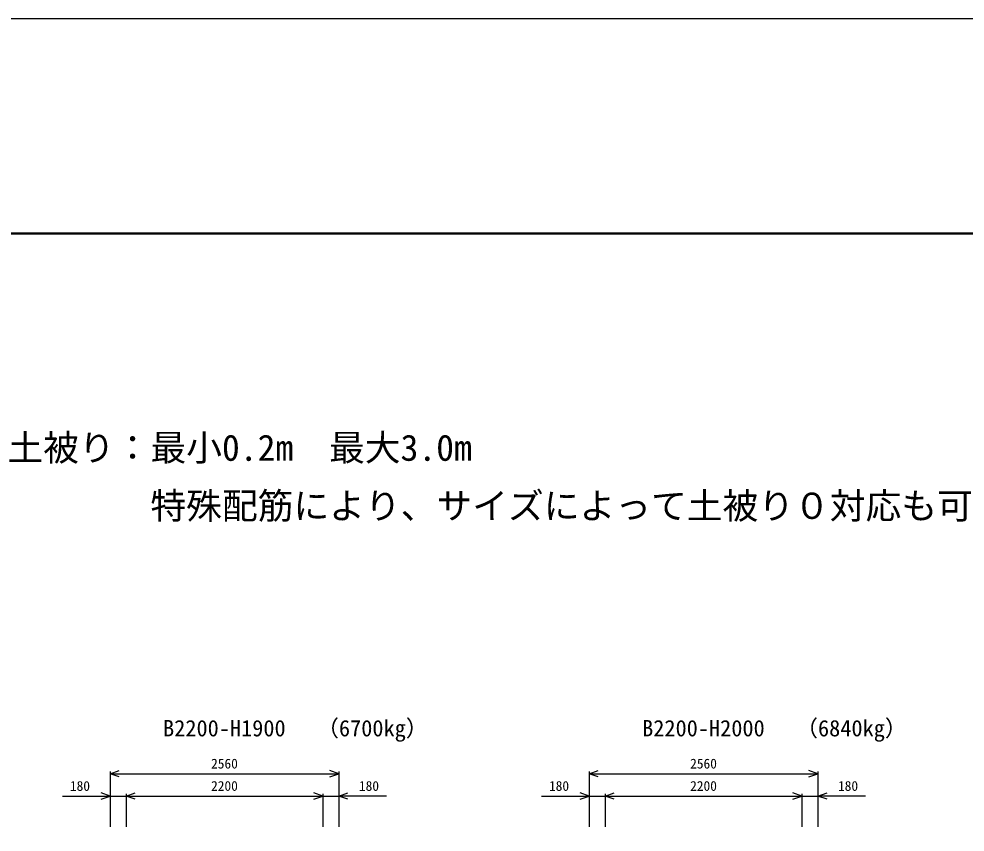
# Model space of a CAD drawing. Units: millimetres, scale not verified. Extents: x -100800 to 100800, y -35640 to 35640.
# Drawn here: x 65059 to 75645, y 26539 to 35640 of the extents above; entities that cross this region are included whole.
import ezdxf
from ezdxf.enums import TextEntityAlignment as Align

# ---------------------------------------------------------------- set-up
doc = ezdxf.new("R2010")
doc.units = ezdxf.units.MM
doc.header["$LTSCALE"] = 120
for name, color, linetype, lineweight in [('0-0_DIM', 7, 'Continuous', 25), ('0-1_Defpoints', 5, 'Continuous', 25), ('0-7_TXT', 7, 'Continuous', 25), ('0-8_WAKU', 3, 'Continuous', 25)]:
    doc.layers.add(name, color=color, linetype=linetype, lineweight=lineweight)
doc.styles.add('ＭＳ ゴシック', font='')
doc.styles.get('ＭＳ ゴシック').set_extended_font_data('MS Gothic')

msp = doc.modelspace()

# ---------------------------------------------------------------- linework, layer by layer
at = {"layer": '0-0_DIM'}
for p, q in [((66079.1, 27216.6), (66079.1, 26598)), ((68639.1, 27216.6), (68639.1, 26598)), ((71439.1, 27216.6), (71439.1, 26598)), ((73999.1, 27216.6), (73999.1, 26598)), ((66079.1, 27192.6), (68639.1, 27192.6)), ((71439.1, 27192.6), (73999.1, 27192.6)), ((65546.4, 26942.6), (66079.1, 26942.6)), ((66259.1, 26966.6), (66259.1, 26598)), ((68459.1, 26966.6), (68459.1, 26598)), ((69171.8, 26942.6), (68639.1, 26942.6)), ((70906.4, 26942.6), (71439.1, 26942.6)), ((71619.1, 26966.6), (71619.1, 26598)), ((73819.1, 26966.6), (73819.1, 26598)), ((74531.8, 26942.6), (73999.1, 26942.6))]:
    msp.add_line(p, q, dxfattribs=at)
for points in [[(66180.6, 27155.7), (66079.1, 27192.6), (66180.6, 27229.6)], [(68537.6, 27155.7), (68639.1, 27192.6), (68537.6, 27229.6)], [(71540.6, 27155.7), (71439.1, 27192.6), (71540.6, 27229.6)], [(73897.6, 27155.7), (73999.1, 27192.6), (73897.6, 27229.6)], [(65977.6, 26905.7), (66079.1, 26942.6), (65977.6, 26979.6)], [(66079.1, 26942.6), (66259.1, 26942.6), (68459.1, 26942.6), (68639.1, 26942.6)], [(66360.6, 26905.7), (66259.1, 26942.6), (66360.6, 26979.6)], [(68357.6, 26905.7), (68459.1, 26942.6), (68357.6, 26979.6)], [(68740.6, 26905.7), (68639.1, 26942.6), (68740.6, 26979.6)], [(71337.6, 26905.7), (71439.1, 26942.6), (71337.6, 26979.6)], [(71439.1, 26942.6), (71619.1, 26942.6), (73819.1, 26942.6), (73999.1, 26942.6)], [(71720.6, 26905.7), (71619.1, 26942.6), (71720.6, 26979.6)], [(73717.6, 26905.7), (73819.1, 26942.6), (73717.6, 26979.6)], [(74100.6, 26905.7), (73999.1, 26942.6), (74100.6, 26979.6)]]:
    msp.add_lwpolyline(points, dxfattribs=at)
at = {"layer": '0-1_Defpoints'}
msp.add_lwpolyline([(0, -35640), (100800, -35640), (100800, 35640), (0, 35640)], close=True, dxfattribs=at)
at = {"layer": '0-8_WAKU', "lineweight": 50}
msp.add_lwpolyline([(2400, -33240), (98400, -33240), (98400, 33240), (2400, 33240)], close=True, dxfattribs=at)

# ---------------------------------------------------------------- texts
at = {"layer": '0-0_DIM', "style": 'ＭＳ ゴシック'}
for s, p in [('2560', (67209.1, 27217.6)), ('2560', (72569.1, 27217.6)), ('180', (65629.8, 26967.6)), ('2200', (67209.1, 26967.6)), ('180', (68863.4, 26967.6)), ('180', (70989.8, 26967.6)), ('2200', (72569.1, 26967.6)), ('180', (74223.4, 26967.6))]:
    msp.add_text(s, height=110, dxfattribs=at).set_placement(p, align=Align.BOTTOM_LEFT)
at = {"layer": '0-7_TXT', "style": 'ＭＳ ゴシック'}
for s, height, p in [('土被り：最小0.2m\u3000最大3.0m', 293.3, (64930.1, 30606.4)), ('\u3000\u3000\u3000\u3000特殊配筋により、サイズによって土被り０対応も可能ですのでお問い合わせください。', 293.3, (64930.1, 29956.4)), ('B2200-H1900', 183.3, (66671.6, 27555.3)), ('（6700kg）', 183.3, (68389.3, 27555.3)), ('B2200-H2000', 183.3, (72031.6, 27555.3)), ('（6840kg）', 183.3, (73749.3, 27555.3))]:
    msp.add_text(s, height=height, dxfattribs=at).set_placement(p, align=Align.BOTTOM_LEFT)

doc.saveas('drawing.dxf')
